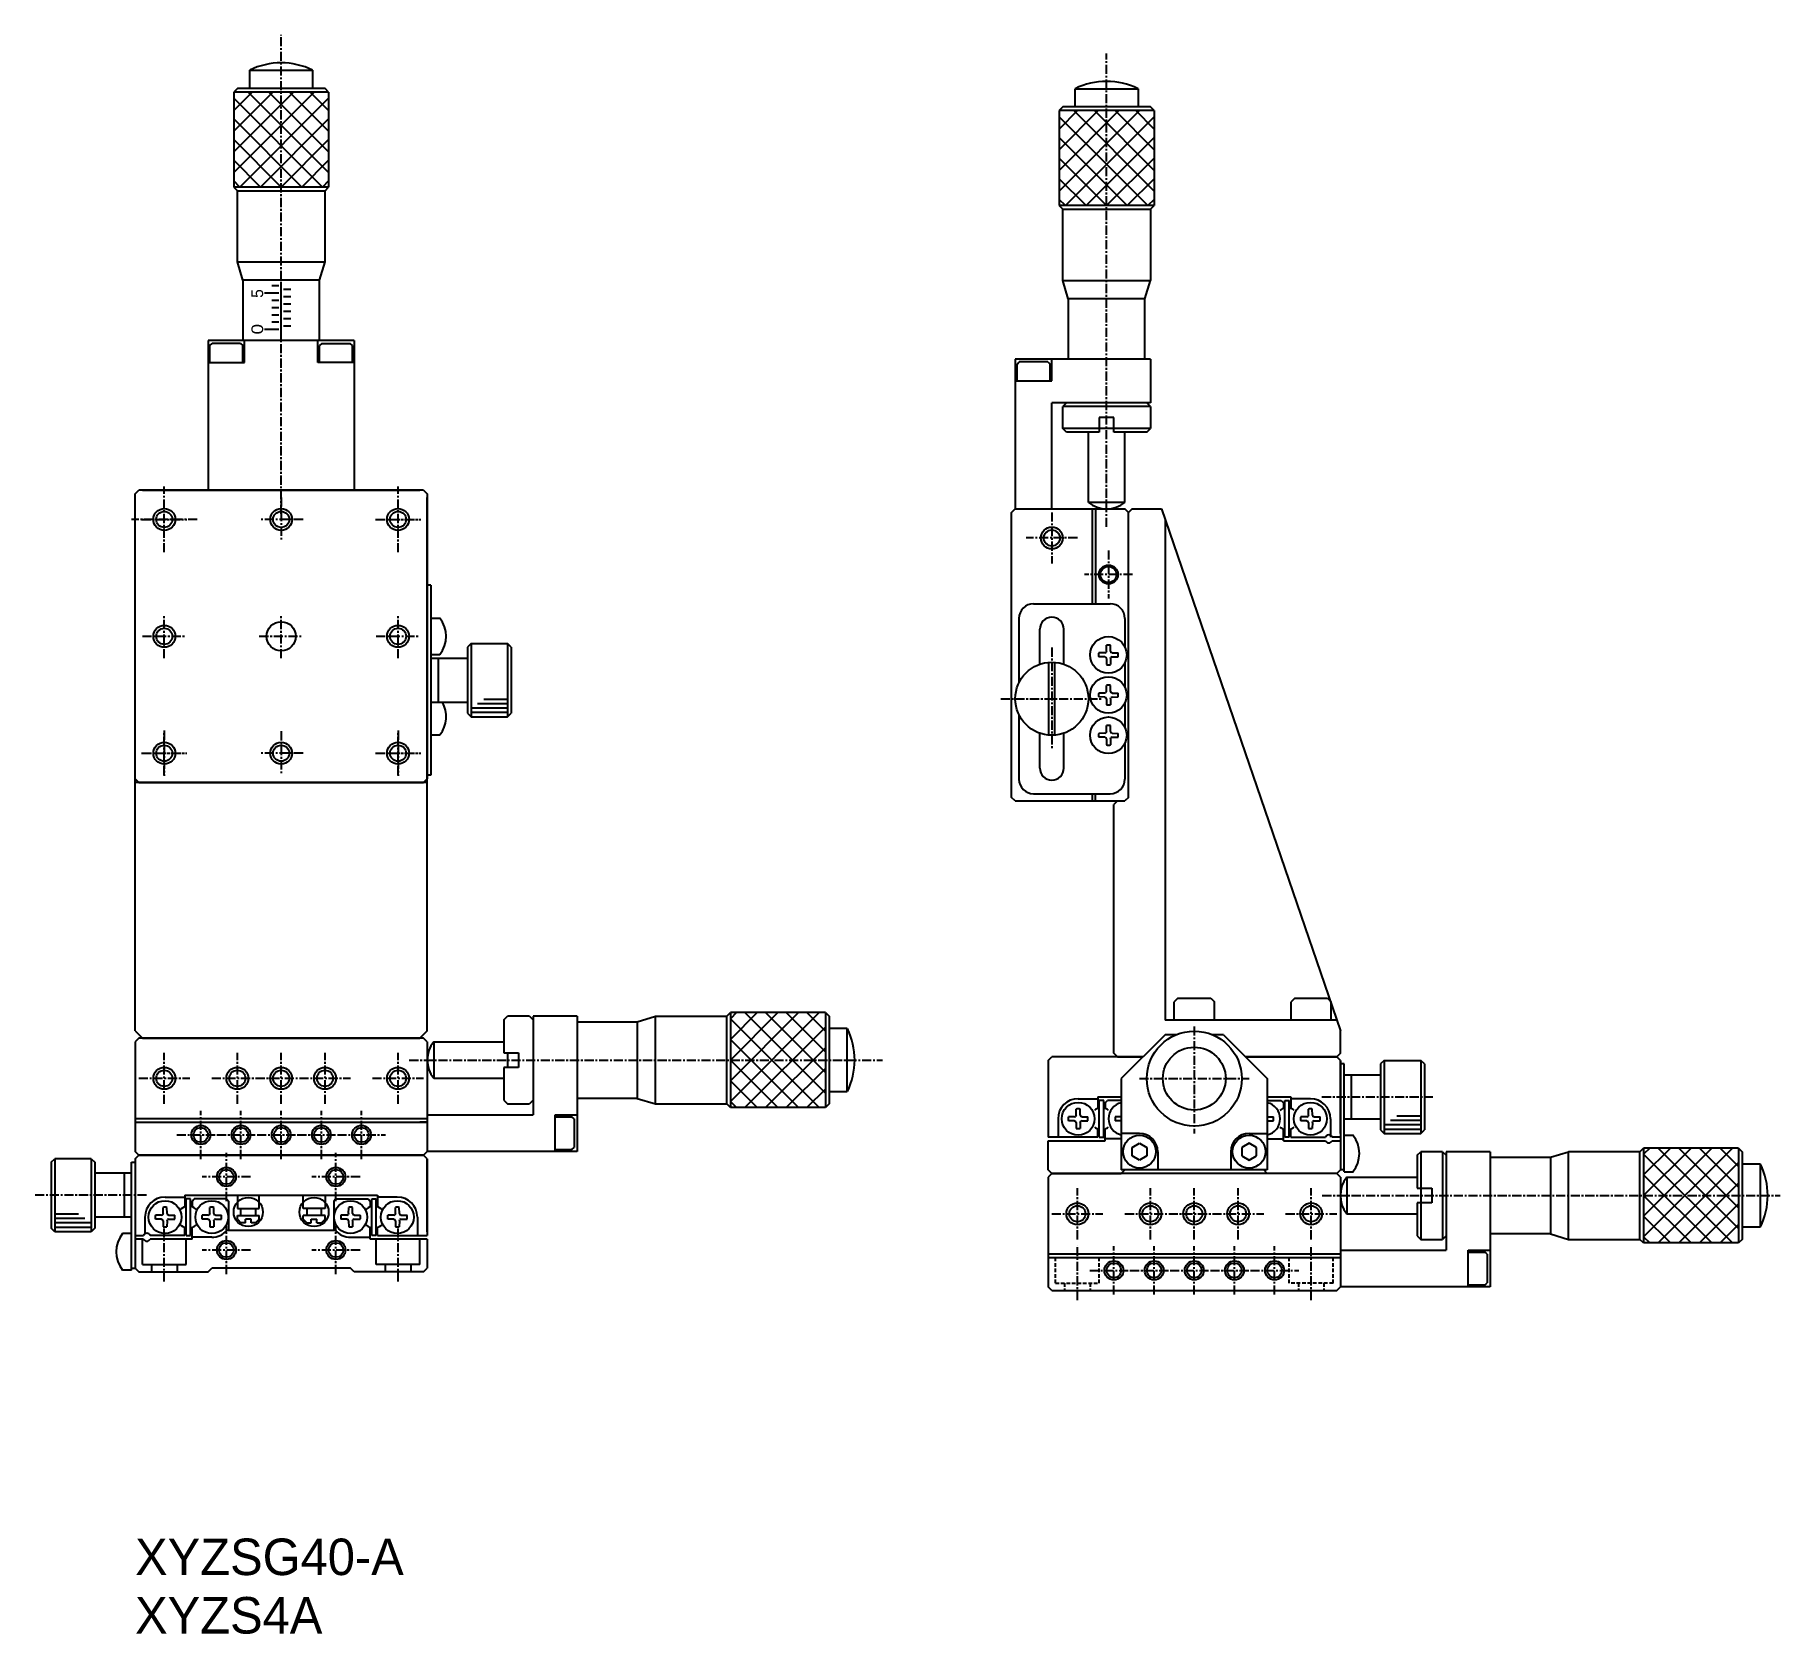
# Model space of a CAD drawing. Extents: x 184 to 423, y 300 to 518.
import ezdxf

# ---------------------------------------------------------------- set-up
doc = ezdxf.new("R2010")
doc.units = 0
doc.linetypes.add('CENTER', pattern=[2, 1.25, -0.25, 0.25, -0.25])
doc.linetypes.add('DASHED', pattern=[0.75, 0.5, -0.25])
doc.layers.get('0').update_dxf_attribs({"linetype": 'CONTINUOUS'})
doc.layers.add('CENTER', color=1, linetype='CENTER')

msp = doc.modelspace()

# ---------------------------------------------------------------- linework, layer by layer
at = {"color": 7, "linetype": 'CONTINUOUS'}
for p, q in [((213.69, 511.15), (213.69, 513.65)), ((213.69, 513.65), (222.29, 513.65)), ((222.29, 513.65), (222.29, 511.15)), ((211.99, 511.15), (211.49, 510.65)), ((211.49, 510.65), (211.49, 497.65)), ((224.49, 510.65), (211.49, 510.65)), ((223.99, 511.15), (211.99, 511.15)), ((224.49, 510.65), (223.99, 511.15)), ((224.49, 510.65), (224.49, 497.65)), ((326.69, 508.61), (326.69, 511.11)), ((326.69, 511.11), (335.29, 511.11)), ((335.29, 511.11), (335.29, 508.61)), ((324.99, 508.61), (324.49, 508.11)), ((324.49, 508.11), (324.49, 495.11)), ((337.49, 508.11), (324.49, 508.11)), ((336.99, 508.61), (324.99, 508.61)), ((337.49, 508.11), (336.99, 508.61)), ((337.49, 508.11), (337.49, 495.11)), ((211.49, 497.65), (211.99, 497.15)), ((224.49, 497.65), (211.49, 497.65)), ((211.99, 487.4), (211.99, 497.15)), ((211.99, 497.15), (223.99, 497.15)), ((223.99, 497.15), (224.49, 497.65)), ((224.03, 487.4), (224.03, 497.15)), ((324.49, 495.11), (324.99, 494.61)), ((337.49, 495.11), (324.49, 495.11)), ((324.99, 484.86), (324.99, 494.61)), ((324.99, 494.61), (336.99, 494.61)), ((336.99, 494.61), (337.49, 495.11)), ((337.03, 484.86), (337.03, 494.61)), ((211.99, 487.4), (223.99, 487.4)), ((212.74, 484.9), (211.99, 487.4)), ((223.24, 484.9), (223.99, 487.4)), ((223.24, 484.9), (212.74, 484.9)), ((212.74, 484.9), (212.74, 476.65)), ((223.24, 476.65), (223.24, 484.9)), ((324.99, 484.86), (336.99, 484.86)), ((325.74, 482.36), (324.99, 484.86)), ((336.24, 482.36), (336.99, 484.86)), ((336.24, 482.36), (325.74, 482.36)), ((325.74, 482.36), (325.74, 474.11)), ((336.24, 474.11), (336.24, 482.36)), ((227.99, 476.65), (207.99, 476.65)), ((207.99, 476.65), (207.99, 456.15)), ((208.24, 475.95), (208.54, 476.25)), ((208.24, 473.65), (208.24, 475.95)), ((212.44, 476.25), (208.54, 476.25)), ((212.44, 476.25), (212.74, 475.95)), ((212.74, 473.65), (212.74, 475.95)), ((212.99, 473.65), (212.99, 476.65)), ((222.99, 473.65), (222.99, 476.65)), ((223.54, 476.25), (223.24, 475.95)), ((223.24, 473.65), (223.24, 475.95)), ((223.54, 476.25), (227.44, 476.25)), ((227.74, 475.95), (227.44, 476.25)), ((227.74, 473.65), (227.74, 475.95)), ((227.99, 476.65), (227.99, 456.15)), ((207.99, 473.65), (212.99, 473.65)), ((227.99, 473.65), (222.99, 473.65)), ((336.99, 474.11), (318.49, 474.11)), ((318.49, 474.11), (318.49, 453.61)), ((318.74, 473.41), (319.04, 473.71)), ((318.74, 471.11), (318.74, 473.41)), ((322.94, 473.71), (319.04, 473.71)), ((322.94, 473.71), (323.24, 473.41)), ((323.24, 471.11), (323.24, 473.41)), ((323.49, 471.11), (323.49, 474.11)), ((336.99, 474.11), (336.99, 468.11)), ((318.49, 471.11), (323.49, 471.11)), ((336.99, 468.11), (323.49, 468.11)), ((323.49, 453.61), (323.49, 468.11)), ((325.49, 468.11), (324.99, 467.61)), ((324.99, 464.61), (324.99, 467.61)), ((336.99, 467.61), (324.99, 467.61)), ((331.99, 466.11), (329.99, 466.11)), ((329.99, 466.11), (329.99, 464.11)), ((331.99, 464.11), (331.99, 466.11)), ((336.99, 467.61), (336.49, 468.11)), ((336.99, 467.61), (336.99, 464.61)), ((325.49, 464.11), (324.99, 464.61)), ((329.99, 464.61), (324.99, 464.61)), ((329.99, 464.11), (325.49, 464.11)), ((328.49, 454.49), (328.49, 464.11)), ((331.99, 464.61), (329.99, 464.61)), ((336.99, 464.61), (331.99, 464.61)), ((336.49, 464.11), (331.99, 464.11)), ((333.49, 454.49), (333.49, 464.11)), ((336.49, 464.11), (336.99, 464.61)), ((197.99, 455.65), (198.49, 456.15)), ((197.99, 416.65), (197.99, 455.65)), ((197.99, 382.15), (197.99, 455.15)), ((237.49, 456.15), (198.49, 456.15)), ((198.99, 456.15), (236.99, 456.15)), ((237.49, 456.15), (237.99, 455.65)), ((237.99, 455.65), (237.99, 416.65)), ((237.99, 382.15), (237.99, 455.15)), ((333.49, 454.49), (328.49, 454.49)), ((317.99, 453.11), (318.49, 453.61)), ((317.99, 414.11), (317.99, 453.11)), ((318.49, 453.61), (333.49, 453.61)), ((328.99, 453.61), (328.99, 440.61)), ((329.49, 453.61), (329.49, 440.61)), ((333.99, 453.11), (333.49, 453.61)), ((333.99, 453.11), (333.49, 453.61)), ((334.49, 453.61), (333.99, 453.11)), ((333.99, 414.11), (333.99, 453.11)), ((334.49, 453.61), (338.49, 453.61)), ((338.49, 453.61), (362.99, 382.15)), ((338.99, 452.15), (338.99, 383.61)), ((238.49, 443.15), (237.99, 443.15)), ((238.49, 443.15), (238.49, 417.15)), ((320.99, 440.61), (331.49, 440.61)), ((238.49, 438.65), (239.72, 438.65)), ((318.99, 438.61), (318.99, 429.79)), ((333.49, 438.61), (333.49, 434.7)), ((243.99, 435.15), (243.49, 434.65)), ((243.99, 435.15), (248.99, 435.15)), ((243.99, 435.15), (243.99, 425.15)), ((249.49, 434.65), (248.99, 435.15)), ((248.99, 435.15), (248.99, 425.15)), ((321.84, 432.39), (321.84, 437.11)), ((325.14, 432.25), (325.14, 437.11)), ((330.97, 434.11), (330.98, 434.93)), ((331.52, 434.11), (331.5, 434.93)), ((238.49, 433.65), (239.72, 433.65)), ((238.49, 433.15), (243.49, 433.15)), ((239.49, 433.15), (239.49, 427.15)), ((243.49, 434.65), (243.49, 425.65)), ((249.49, 434.65), (249.49, 425.65)), ((323.09, 422.62), (323.09, 432.59)), ((323.89, 422.62), (323.89, 432.59)), ((330.76, 433.88), (329.92, 433.87)), ((330.76, 433.33), (329.92, 433.35)), ((330.76, 433.88), (330.9, 433.94)), ((330.76, 433.33), (330.9, 433.27)), ((330.97, 434.11), (330.9, 433.94)), ((330.97, 433.11), (330.9, 433.27)), ((330.97, 433.11), (330.98, 432.28)), ((331.52, 433.11), (331.5, 432.28)), ((331.52, 434.11), (331.59, 433.94)), ((331.52, 433.11), (331.59, 433.27)), ((331.73, 433.88), (331.59, 433.94)), ((331.73, 433.33), (331.59, 433.27)), ((331.73, 433.88), (332.57, 433.87)), ((331.73, 433.33), (332.57, 433.35)), ((333.49, 432.52), (333.49, 429.2)), ((330.76, 428.38), (329.92, 428.37)), ((330.76, 427.83), (329.92, 427.85)), ((330.76, 428.38), (330.9, 428.44)), ((330.76, 427.83), (330.9, 427.77)), ((330.97, 428.61), (330.9, 428.44)), ((330.97, 427.61), (330.9, 427.77)), ((330.97, 428.61), (330.98, 429.43)), ((331.52, 428.61), (331.5, 429.43)), ((331.52, 428.61), (331.59, 428.44)), ((331.52, 427.61), (331.59, 427.77)), ((331.73, 428.38), (331.59, 428.44)), ((331.73, 427.83), (331.59, 427.77)), ((331.73, 428.38), (332.57, 428.37)), ((331.73, 427.83), (332.57, 427.85)), ((238.49, 427.15), (243.49, 427.15)), ((243.49, 425.65), (243.99, 425.15)), ((248.99, 425.15), (249.49, 425.65)), ((318.99, 425.43), (318.99, 416.61)), ((330.97, 427.61), (330.98, 426.78)), ((331.52, 427.61), (331.5, 426.78)), ((333.49, 427.02), (333.49, 423.7)), ((243.99, 425.15), (248.99, 425.15)), ((325.14, 418.11), (325.14, 422.96)), ((330.76, 422.88), (329.92, 422.87)), ((330.76, 422.88), (330.9, 422.94)), ((330.97, 423.11), (330.9, 422.94)), ((330.97, 423.11), (330.98, 423.93)), ((331.52, 423.11), (331.5, 423.93)), ((331.52, 423.11), (331.59, 422.94)), ((331.73, 422.88), (331.59, 422.94)), ((331.73, 422.88), (332.57, 422.87)), ((238.49, 422.65), (239.72, 422.65)), ((321.84, 418.11), (321.84, 422.82)), ((330.76, 422.33), (329.92, 422.35)), ((330.76, 422.33), (330.9, 422.27)), ((330.97, 422.11), (330.9, 422.27)), ((330.97, 422.11), (330.98, 421.28)), ((331.52, 422.11), (331.5, 421.28)), ((331.52, 422.11), (331.59, 422.27)), ((331.73, 422.33), (331.59, 422.27)), ((331.73, 422.33), (332.57, 422.35)), ((333.49, 421.52), (333.49, 416.61)), ((198.49, 416.15), (197.99, 416.65)), ((237.99, 416.15), (197.99, 416.15)), ((198.49, 416.15), (237.49, 416.15)), ((237.99, 416.65), (237.49, 416.15)), ((238.49, 417.15), (237.99, 417.15)), ((318.49, 413.61), (317.99, 414.11)), ((318.49, 413.61), (333.49, 413.61)), ((320.99, 414.61), (331.49, 414.61)), ((328.99, 414.61), (328.99, 413.61)), ((329.49, 413.61), (329.49, 414.61)), ((332.49, 413.61), (331.99, 413.11)), ((332.49, 413.61), (333.49, 413.61)), ((333.99, 414.11), (333.49, 413.61)), ((333.99, 414.11), (333.49, 413.61)), ((331.99, 379.11), (331.99, 413.11)), ((278.99, 384.15), (279.49, 384.65)), ((292.49, 384.65), (279.49, 384.65)), ((292.49, 384.65), (292.99, 384.15)), ((340.74, 386.61), (340.24, 386.11)), ((340.24, 383.61), (340.24, 386.11)), ((340.74, 386.61), (345.24, 386.61)), ((345.24, 386.61), (345.74, 386.11)), ((345.74, 383.61), (345.74, 386.11)), ((356.74, 386.61), (356.24, 386.11)), ((356.24, 383.61), (356.24, 386.11)), ((356.74, 386.61), (361.24, 386.61)), ((361.24, 386.61), (361.74, 386.11)), ((361.74, 383.61), (361.74, 386.11)), ((248.49, 383.65), (248.99, 384.15)), ((248.49, 383.65), (248.49, 379.15)), ((251.99, 384.15), (248.99, 384.15)), ((251.99, 384.15), (252.49, 383.65)), ((258.49, 384.15), (252.49, 384.15)), ((252.49, 384.15), (252.49, 370.65)), ((258.49, 384.15), (258.49, 365.65)), ((258.49, 383.4), (266.74, 383.4)), ((266.74, 383.4), (269.24, 384.15)), ((266.74, 383.4), (266.74, 372.9)), ((269.24, 384.18), (278.99, 384.18)), ((269.24, 372.15), (269.24, 384.15)), ((278.99, 372.15), (278.99, 384.15)), ((292.99, 384.15), (292.99, 372.15)), ((295.49, 382.45), (292.99, 382.45)), ((362.49, 383.61), (338.99, 383.61)), ((197.99, 382.15), (198.99, 381.15)), ((198.49, 381.15), (197.99, 380.65)), ((197.99, 380.65), (197.99, 365.65)), ((237.49, 381.15), (198.49, 381.15)), ((198.99, 381.15), (236.99, 381.15)), ((237.99, 382.15), (236.99, 381.15)), ((237.99, 380.65), (237.49, 381.15)), ((237.99, 380.65), (237.99, 365.65)), ((238.87, 380.65), (248.49, 380.65)), ((338.99, 381.61), (332.99, 375.61)), ((340.49, 381.61), (338.99, 381.61)), ((346.99, 381.61), (345.49, 381.61)), ((346.99, 381.61), (352.99, 375.61)), ((362.99, 379.11), (362.99, 382.15)), ((248.49, 379.15), (250.49, 379.15)), ((248.99, 379.15), (248.99, 377.15)), ((250.49, 379.15), (250.49, 377.15)), ((322.99, 378.11), (323.49, 378.61)), ((322.99, 378.11), (322.99, 367.61)), ((335.99, 378.61), (323.49, 378.61)), ((332.49, 378.61), (331.99, 379.11)), ((332.49, 378.61), (335.99, 378.61)), ((351.99, 378.61), (349.99, 378.61)), ((362.49, 378.61), (349.99, 378.61)), ((349.99, 378.61), (362.49, 378.61)), ((362.99, 379.11), (362.49, 378.61)), ((362.99, 378.11), (362.49, 378.61)), ((362.99, 378.11), (362.99, 363.11)), ((362.99, 368.11), (362.99, 378.11)), ((363.49, 377.61), (362.99, 377.61)), ((363.49, 362.86), (363.49, 377.61)), ((368.99, 378.11), (368.49, 377.61)), ((368.49, 377.61), (368.49, 368.61)), ((368.99, 378.11), (373.99, 378.11)), ((368.99, 378.11), (368.99, 368.11)), ((374.49, 377.61), (373.99, 378.11)), ((373.99, 378.11), (373.99, 368.11)), ((374.49, 377.61), (374.49, 368.61)), ((238.87, 375.65), (248.49, 375.65)), ((250.49, 377.15), (248.49, 377.15)), ((248.49, 377.15), (248.49, 372.65)), ((332.99, 375.61), (332.99, 363.11)), ((352.99, 375.61), (352.99, 363.11)), ((363.49, 376.11), (368.49, 376.11)), ((364.49, 376.11), (364.49, 370.11)), ((266.74, 372.9), (258.49, 372.9)), ((266.74, 372.9), (269.24, 372.15)), ((292.99, 373.85), (295.49, 373.85)), ((327.09, 372.86), (329.79, 372.86)), ((329.79, 373.11), (329.79, 371.52)), ((329.79, 373.11), (332.99, 373.11)), ((352.99, 373.11), (356.19, 373.11)), ((356.19, 373.11), (356.19, 371.52)), ((358.89, 372.86), (356.19, 372.86)), ((237.99, 370.65), (252.49, 370.65)), ((248.49, 372.65), (248.99, 372.15)), ((248.99, 372.15), (251.99, 372.15)), ((252.49, 372.65), (251.99, 372.15)), ((255.49, 365.65), (255.49, 370.65)), ((255.49, 370.65), (258.49, 370.65)), ((255.49, 370.4), (257.79, 370.4)), ((258.09, 370.1), (257.79, 370.4)), ((269.24, 372.15), (278.99, 372.15)), ((279.49, 371.65), (278.99, 372.15)), ((292.49, 371.65), (279.49, 371.65)), ((292.99, 372.15), (292.49, 371.65)), ((326.61, 370.38), (325.77, 370.37)), ((326.61, 370.38), (326.75, 370.44)), ((326.82, 370.61), (326.75, 370.44)), ((326.82, 370.61), (326.83, 371.43)), ((327.37, 370.61), (327.35, 371.43)), ((327.37, 370.61), (327.44, 370.44)), ((327.58, 370.38), (327.44, 370.44)), ((327.58, 370.38), (328.42, 370.37)), ((330.59, 372.61), (329.99, 372.61)), ((329.99, 367.61), (329.99, 372.61)), ((330.59, 367.61), (330.59, 372.61)), ((330.79, 372.31), (331.09, 372.61)), ((330.79, 372.31), (330.79, 371.52)), ((332.99, 372.61), (331.09, 372.61)), ((333.01, 370.38), (332.17, 370.37)), ((352.98, 370.38), (353.82, 370.37)), ((352.99, 372.61), (354.89, 372.61)), ((354.89, 372.61), (355.19, 372.31)), ((355.19, 372.31), (355.19, 371.52)), ((355.39, 372.61), (355.99, 372.61)), ((355.39, 367.61), (355.39, 372.61)), ((355.99, 367.61), (355.99, 372.61)), ((358.41, 370.38), (357.57, 370.37)), ((358.41, 370.38), (358.55, 370.44)), ((358.62, 370.61), (358.55, 370.44)), ((358.62, 370.61), (358.63, 371.43)), ((359.17, 370.61), (359.15, 371.43)), ((359.17, 370.61), (359.24, 370.44)), ((359.38, 370.38), (359.24, 370.44)), ((359.38, 370.38), (360.22, 370.37)), ((197.99, 370.15), (237.99, 370.15)), ((197.99, 369.65), (237.99, 369.65)), ((236.99, 370.15), (237.99, 370.15)), ((237.99, 369.65), (236.99, 369.65)), ((258.09, 370.1), (258.09, 366.2)), ((324.34, 370.11), (324.34, 367.61)), ((326.61, 369.83), (325.77, 369.85)), ((326.61, 369.83), (326.75, 369.77)), ((326.82, 369.61), (326.75, 369.77)), ((326.82, 369.61), (326.83, 368.78)), ((327.37, 369.61), (327.35, 368.78)), ((327.37, 369.61), (327.44, 369.77)), ((327.58, 369.83), (327.44, 369.77)), ((327.58, 369.83), (328.42, 369.85)), ((329.79, 367.61), (329.79, 368.69)), ((330.79, 367.11), (330.79, 368.69)), ((333.01, 369.83), (332.17, 369.85)), ((335.49, 368.11), (332.99, 368.11)), ((350.49, 368.11), (352.99, 368.11)), ((352.98, 369.83), (353.82, 369.85)), ((355.19, 367.11), (355.19, 368.69)), ((356.19, 367.61), (356.19, 368.69)), ((358.41, 369.83), (357.57, 369.85)), ((358.41, 369.83), (358.55, 369.77)), ((358.62, 369.61), (358.55, 369.77)), ((358.62, 369.61), (358.63, 368.78)), ((359.17, 369.61), (359.15, 368.78)), ((359.17, 369.61), (359.24, 369.77)), ((359.38, 369.83), (359.24, 369.77)), ((359.38, 369.83), (360.22, 369.85)), ((361.64, 370.11), (361.64, 367.61)), ((363.49, 370.11), (368.49, 370.11)), ((368.49, 368.61), (368.99, 368.11)), ((368.99, 368.11), (373.99, 368.11)), ((373.99, 368.11), (374.49, 368.61)), ((198.49, 365.15), (197.99, 365.65)), ((198.49, 365.15), (197.99, 365.65)), ((237.49, 365.15), (237.99, 365.65)), ((237.49, 365.15), (237.99, 365.65)), ((258.49, 365.65), (237.99, 365.65)), ((255.49, 365.9), (257.79, 365.9)), ((257.79, 365.9), (258.09, 366.2)), ((329.79, 367.61), (322.99, 367.61)), ((322.99, 367.11), (330.79, 367.11)), ((322.99, 363.11), (322.99, 367.11)), ((329.99, 367.61), (330.59, 367.61)), ((332.99, 367.36), (330.79, 367.36)), ((334.49, 366.19), (335.49, 366.76)), ((334.49, 365.03), (334.49, 366.19)), ((335.49, 366.76), (336.49, 366.19)), ((336.49, 366.19), (336.49, 365.03)), ((337.99, 365.61), (337.99, 363.11)), ((347.99, 365.61), (347.99, 363.11)), ((350.49, 366.76), (349.49, 366.19)), ((349.49, 366.19), (349.49, 365.03)), ((351.49, 366.19), (350.49, 366.76)), ((351.49, 365.03), (351.49, 366.19)), ((352.99, 367.36), (355.19, 367.36)), ((355.19, 367.11), (360.94, 367.11)), ((355.99, 367.61), (355.39, 367.61)), ((356.19, 367.61), (360.94, 367.61)), ((362.99, 367.61), (361.85, 367.61)), ((361.85, 367.11), (362.99, 367.11)), ((363.49, 367.86), (364.72, 367.86)), ((373.49, 365.11), (373.99, 365.61)), ((376.99, 365.61), (373.99, 365.61)), ((373.99, 365.61), (373.99, 360.61)), ((376.99, 365.61), (377.49, 365.11)), ((376.99, 365.61), (376.99, 353.61)), ((383.49, 365.61), (377.49, 365.61)), ((377.49, 365.61), (377.49, 352.11)), ((383.49, 365.61), (383.49, 347.11)), ((391.74, 364.86), (394.24, 365.61)), ((394.24, 365.64), (403.99, 365.64)), ((394.24, 353.61), (394.24, 365.61)), ((403.99, 365.61), (404.49, 366.11)), ((403.99, 353.61), (403.99, 365.61)), ((417.49, 366.11), (404.49, 366.11)), ((404.49, 366.11), (404.49, 353.11)), ((417.49, 366.11), (417.99, 365.61)), ((417.49, 366.11), (417.49, 353.11)), ((417.99, 365.61), (417.99, 353.61)), ((186.49, 364.15), (186.99, 364.65)), ((186.49, 364.15), (186.49, 355.15)), ((191.99, 364.65), (186.99, 364.65)), ((191.99, 364.65), (192.49, 364.15)), ((192.49, 364.15), (192.49, 355.15)), ((197.49, 349.4), (197.49, 364.15)), ((197.49, 364.15), (197.99, 364.15)), ((197.99, 364.65), (198.49, 365.15)), ((197.99, 364.65), (197.99, 349.65)), ((198.49, 365.15), (237.49, 365.15)), ((237.49, 365.15), (198.49, 365.15)), ((237.99, 364.65), (237.49, 365.15)), ((237.99, 364.65), (237.99, 354.15)), ((237.99, 354.65), (237.99, 364.65)), ((335.49, 364.45), (334.49, 365.03)), ((336.49, 365.03), (335.49, 364.45)), ((349.49, 365.03), (350.49, 364.45)), ((350.49, 364.45), (351.49, 365.03)), ((373.49, 365.11), (373.49, 360.61)), ((383.49, 364.86), (391.74, 364.86)), ((391.74, 364.86), (391.74, 354.36)), ((420.49, 363.91), (417.99, 363.91)), ((420.49, 355.31), (420.49, 363.91)), ((197.49, 362.65), (192.49, 362.65)), ((196.49, 362.65), (196.49, 356.65)), ((323.49, 362.61), (322.99, 363.11)), ((323.49, 362.61), (322.99, 362.11)), ((322.99, 362.11), (322.99, 347.11)), ((362.49, 362.61), (323.49, 362.61)), ((323.49, 362.61), (332.99, 362.61)), ((332.99, 362.61), (333.49, 363.11)), ((352.99, 363.11), (332.99, 363.11)), ((352.99, 362.61), (352.49, 363.11)), ((362.49, 362.61), (352.99, 362.61)), ((362.49, 362.61), (362.99, 363.11)), ((362.99, 362.11), (362.49, 362.61)), ((363.49, 363.11), (362.99, 363.11)), ((362.99, 362.11), (362.99, 347.11)), ((363.49, 362.86), (364.72, 362.86)), ((363.87, 362.11), (373.49, 362.11)), ((363.87, 362.11), (363.87, 357.11)), ((202.09, 359.4), (204.79, 359.4)), ((204.79, 359.65), (231.19, 359.65)), ((204.79, 359.65), (204.79, 358.06)), ((205.59, 359.15), (204.99, 359.15)), ((204.99, 354.15), (204.99, 359.15)), ((205.59, 354.15), (205.59, 359.15)), ((205.79, 358.85), (206.09, 359.15)), ((205.79, 358.85), (205.79, 358.06)), ((210.49, 359.15), (206.09, 359.15)), ((210.49, 359.15), (210.79, 358.85)), ((210.79, 358.85), (210.79, 354.85)), ((211.99, 359.65), (211.99, 357.85)), ((214.99, 357.85), (214.99, 359.65)), ((220.99, 357.85), (220.99, 359.65)), ((223.99, 359.65), (223.99, 357.85)), ((225.49, 359.15), (225.19, 358.85)), ((225.19, 358.85), (225.19, 354.85)), ((225.49, 359.15), (229.89, 359.15)), ((229.89, 359.15), (230.19, 358.85)), ((230.19, 358.85), (230.19, 358.06)), ((230.39, 359.15), (230.99, 359.15)), ((230.39, 354.15), (230.39, 359.15)), ((230.99, 354.15), (230.99, 359.15)), ((231.19, 359.65), (231.19, 358.06)), ((233.89, 359.4), (231.19, 359.4)), ((373.49, 360.61), (375.49, 360.61)), ((375.49, 358.61), (373.49, 358.61)), ((373.49, 358.61), (373.49, 354.11)), ((373.99, 360.61), (373.99, 358.61)), ((373.99, 358.61), (373.99, 353.61)), ((375.49, 360.61), (375.49, 358.61)), ((197.49, 356.65), (192.49, 356.65)), ((199.34, 356.65), (199.34, 354.38)), ((201.61, 356.92), (200.77, 356.91)), ((201.61, 356.37), (200.77, 356.39)), ((201.61, 356.92), (201.75, 356.98)), ((201.61, 356.37), (201.75, 356.31)), ((201.82, 357.15), (201.75, 356.98)), ((201.82, 356.15), (201.75, 356.31)), ((201.82, 357.15), (201.83, 357.97)), ((201.82, 356.15), (201.83, 355.32)), ((202.37, 357.15), (202.35, 357.97)), ((202.37, 356.15), (202.35, 355.32)), ((202.37, 357.15), (202.44, 356.98)), ((202.37, 356.15), (202.44, 356.31)), ((202.58, 356.92), (202.44, 356.98)), ((202.58, 356.37), (202.44, 356.31)), ((202.58, 356.92), (203.42, 356.91)), ((202.58, 356.37), (203.42, 356.39)), ((208.01, 356.92), (207.17, 356.91)), ((208.01, 356.37), (207.17, 356.39)), ((208.01, 356.92), (208.15, 356.98)), ((208.01, 356.37), (208.15, 356.31)), ((208.22, 357.15), (208.15, 356.98)), ((208.22, 356.15), (208.15, 356.31)), ((208.22, 357.15), (208.23, 357.97)), ((208.22, 356.15), (208.23, 355.32)), ((208.77, 357.15), (208.75, 357.97)), ((208.77, 356.15), (208.75, 355.32)), ((208.77, 357.15), (208.84, 356.98)), ((208.77, 356.15), (208.84, 356.31)), ((208.98, 356.92), (208.84, 356.98)), ((208.98, 356.37), (208.84, 356.31)), ((208.98, 356.92), (209.82, 356.91)), ((208.98, 356.37), (209.82, 356.39)), ((211.99, 357.85), (214.99, 357.85)), ((211.99, 356.85), (214.99, 356.85)), ((211.99, 356.35), (211.99, 356.85)), ((211.99, 356.35), (212.49, 355.85)), ((212.49, 356.85), (212.49, 357.85)), ((213.09, 355.85), (213.09, 356.35)), ((213.89, 356.35), (213.09, 356.35)), ((213.89, 355.85), (213.89, 356.35)), ((214.49, 357.85), (214.49, 356.85)), ((214.99, 356.35), (214.49, 355.85)), ((214.99, 356.35), (214.99, 356.85)), ((223.99, 357.85), (220.99, 357.85)), ((223.99, 356.85), (220.99, 356.85)), ((220.99, 356.35), (220.99, 356.85)), ((220.99, 356.35), (221.49, 355.85)), ((221.49, 357.85), (221.49, 356.85)), ((222.09, 356.35), (222.89, 356.35)), ((222.09, 355.85), (222.09, 356.35)), ((222.89, 355.85), (222.89, 356.35)), ((223.49, 356.85), (223.49, 357.85)), ((223.99, 356.35), (223.49, 355.85)), ((223.99, 356.35), (223.99, 356.85)), ((227.01, 356.92), (226.17, 356.91)), ((227.01, 356.37), (226.17, 356.39)), ((227.01, 356.92), (227.15, 356.98)), ((227.01, 356.37), (227.15, 356.31)), ((227.22, 357.15), (227.15, 356.98)), ((227.22, 356.15), (227.15, 356.31)), ((227.22, 357.15), (227.23, 357.97)), ((227.22, 356.15), (227.23, 355.32)), ((227.77, 357.15), (227.75, 357.97)), ((227.77, 356.15), (227.75, 355.32)), ((227.77, 357.15), (227.84, 356.98)), ((227.77, 356.15), (227.84, 356.31)), ((227.98, 356.92), (227.84, 356.98)), ((227.98, 356.37), (227.84, 356.31)), ((227.98, 356.92), (228.82, 356.91)), ((227.98, 356.37), (228.82, 356.39)), ((233.41, 356.92), (232.57, 356.91)), ((233.41, 356.37), (232.57, 356.39)), ((233.41, 356.92), (233.55, 356.98)), ((233.41, 356.37), (233.55, 356.31)), ((233.62, 357.15), (233.55, 356.98)), ((233.62, 356.15), (233.55, 356.31)), ((233.62, 357.15), (233.63, 357.97)), ((233.62, 356.15), (233.63, 355.32)), ((234.17, 357.15), (234.15, 357.97)), ((234.17, 356.15), (234.15, 355.32)), ((234.17, 357.15), (234.24, 356.98)), ((234.17, 356.15), (234.24, 356.31)), ((234.38, 356.92), (234.24, 356.98)), ((234.38, 356.37), (234.24, 356.31)), ((234.38, 356.92), (235.22, 356.91)), ((234.38, 356.37), (235.22, 356.39)), ((236.64, 356.65), (236.64, 354.15)), ((363.87, 357.11), (373.49, 357.11)), ((186.99, 354.65), (186.49, 355.15)), ((191.99, 354.65), (186.99, 354.65)), ((192.49, 355.15), (191.99, 354.65)), ((197.49, 354.4), (196.27, 354.4)), ((197.99, 354.15), (199.14, 354.15)), ((199.14, 353.65), (197.99, 353.65)), ((204.79, 354.15), (200.05, 354.15)), ((205.79, 353.65), (200.05, 353.65)), ((204.79, 354.15), (204.79, 355.23)), ((204.99, 354.15), (205.59, 354.15)), ((205.79, 353.65), (205.79, 355.23)), ((208.49, 353.9), (205.79, 353.9)), ((210.57, 354.85), (225.42, 354.85)), ((213.09, 355.85), (212.49, 355.85)), ((214.49, 355.85), (213.89, 355.85)), ((221.49, 355.85), (222.09, 355.85)), ((222.89, 355.85), (223.49, 355.85)), ((227.49, 353.9), (230.19, 353.9)), ((230.19, 353.65), (230.19, 355.23)), ((237.99, 353.65), (230.19, 353.65)), ((230.99, 354.15), (230.39, 354.15)), ((231.19, 354.15), (231.19, 355.23)), ((231.19, 354.15), (237.99, 354.15)), ((237.99, 353.65), (237.99, 349.65)), ((373.49, 354.11), (373.99, 353.61)), ((373.99, 353.61), (376.99, 353.61)), ((377.49, 354.11), (376.99, 353.61)), ((391.74, 354.36), (383.49, 354.36)), ((391.74, 354.36), (394.24, 353.61)), ((394.24, 353.61), (403.99, 353.61)), ((404.49, 353.11), (403.99, 353.61)), ((417.99, 353.61), (417.49, 353.11)), ((417.99, 355.31), (420.49, 355.31)), ((322.99, 351.61), (362.99, 351.61)), ((362.99, 352.11), (377.49, 352.11)), ((380.49, 347.11), (380.49, 352.11)), ((380.49, 352.11), (383.49, 352.11)), ((380.49, 351.86), (382.79, 351.86)), ((383.09, 351.56), (382.79, 351.86)), ((383.09, 351.56), (383.09, 347.66)), ((417.49, 353.11), (404.49, 353.11)), ((197.49, 349.4), (196.27, 349.4)), ((197.49, 349.65), (197.99, 349.65)), ((197.99, 349.65), (198.49, 349.15)), ((198.49, 349.15), (207.99, 349.15)), ((207.99, 349.15), (208.49, 349.65)), ((227.49, 349.65), (208.49, 349.65)), ((227.99, 349.15), (227.49, 349.65)), ((237.49, 349.15), (227.99, 349.15)), ((237.49, 349.15), (237.99, 349.65)), ((322.99, 351.11), (362.99, 351.11)), ((323.49, 346.61), (322.99, 347.11)), ((323.49, 346.61), (322.99, 347.11)), ((323.49, 346.61), (362.49, 346.61)), ((362.49, 346.61), (362.99, 347.11)), ((362.49, 346.61), (362.99, 347.11)), ((383.49, 347.11), (362.99, 347.11)), ((380.49, 347.36), (382.79, 347.36)), ((382.79, 347.36), (383.09, 347.66))]:
    msp.add_line(p, q, dxfattribs=at)
at = {"color": 3, "linetype": 'CONTINUOUS'}
for p, q in [((214.02, 510.65), (211.49, 508.12)), ((216.85, 510.65), (211.49, 505.29)), ((219.68, 510.65), (211.49, 502.46)), ((222.51, 510.65), (211.49, 499.63)), ((223.65, 497.65), (211.49, 509.8)), ((224.49, 509.8), (212.34, 497.65)), ((224.49, 499.63), (213.48, 510.65)), ((224.49, 502.46), (216.31, 510.65)), ((224.49, 505.29), (219.14, 510.65)), ((224.49, 508.12), (221.97, 510.65)), ((220.82, 497.65), (211.49, 506.97)), ((224.49, 506.97), (215.17, 497.65)), ((327.02, 508.11), (324.49, 505.58)), ((329.85, 508.11), (324.49, 502.75)), ((332.68, 508.11), (324.49, 499.92)), ((335.51, 508.11), (324.49, 497.09)), ((336.65, 495.11), (324.49, 507.26)), ((337.49, 507.26), (325.34, 495.11)), ((337.49, 497.09), (326.48, 508.11)), ((337.49, 499.92), (329.31, 508.11)), ((337.49, 502.75), (332.14, 508.11)), ((337.49, 505.58), (334.97, 508.11)), ((217.99, 497.65), (211.49, 504.15)), ((224.49, 504.15), (217.99, 497.65)), ((333.82, 495.11), (324.49, 504.44)), ((337.49, 504.44), (328.17, 495.11)), ((215.17, 497.65), (211.49, 501.32)), ((224.49, 501.32), (220.82, 497.65)), ((330.99, 495.11), (324.49, 501.61)), ((337.49, 501.61), (330.99, 495.11)), ((212.34, 497.65), (211.49, 498.49)), ((224.49, 498.49), (223.65, 497.65)), ((328.17, 495.11), (324.49, 498.78)), ((337.49, 498.78), (333.82, 495.11)), ((325.34, 495.11), (324.49, 495.95)), ((337.49, 495.95), (336.65, 495.11)), ((215.69, 483.15), (217.69, 483.15)), ((216.69, 484.15), (217.69, 484.15)), ((217.99, 476.65), (217.99, 484.65)), ((218.29, 483.65), (219.29, 483.65)), ((218.29, 482.65), (219.29, 482.65)), ((216.69, 482.15), (217.69, 482.15)), ((216.69, 481.15), (217.69, 481.15)), ((218.29, 481.65), (219.29, 481.65)), ((218.29, 480.65), (219.29, 480.65)), ((217.69, 478.15), (215.69, 478.15)), ((216.69, 480.15), (217.69, 480.15)), ((217.69, 479.15), (216.69, 479.15)), ((218.29, 479.65), (219.29, 479.65)), ((218.29, 478.65), (219.29, 478.65)), ((243.99, 426.35), (248.99, 426.35)), ((243.99, 425.75), (248.99, 425.75)), ((244.86, 426.95), (248.99, 426.95)), ((245.73, 427.55), (248.99, 427.55)), ((291.65, 384.65), (279.49, 372.49)), ((288.82, 384.65), (279.49, 375.32)), ((285.99, 384.65), (279.49, 378.15)), ((283.17, 384.65), (279.49, 380.97)), ((280.34, 384.65), (279.49, 383.8)), ((279.49, 384.65), (279.49, 371.65)), ((281.48, 384.65), (292.49, 373.63)), ((284.31, 384.65), (292.49, 376.46)), ((287.14, 384.65), (292.49, 379.29)), ((289.97, 384.65), (292.49, 382.12)), ((292.49, 384.65), (292.49, 371.65)), ((279.49, 383.8), (291.65, 371.65)), ((292.49, 382.66), (281.48, 371.65)), ((295.49, 373.85), (295.49, 382.45)), ((238.87, 380.65), (238.87, 375.65)), ((279.49, 380.97), (288.82, 371.65)), ((279.49, 378.15), (285.99, 371.65)), ((292.49, 379.83), (284.31, 371.65)), ((279.49, 375.32), (283.17, 371.65)), ((292.49, 377), (287.14, 371.65)), ((292.49, 374.18), (289.97, 371.65)), ((279.49, 372.49), (280.34, 371.65)), ((370.73, 370.51), (373.99, 370.51)), ((368.99, 369.31), (373.99, 369.31)), ((368.99, 368.71), (373.99, 368.71)), ((369.86, 369.91), (373.99, 369.91)), ((416.65, 366.11), (404.49, 353.95)), ((413.82, 366.11), (404.49, 356.78)), ((410.99, 366.11), (404.49, 359.61)), ((408.17, 366.11), (404.49, 362.44)), ((405.34, 366.11), (404.49, 365.26)), ((406.48, 366.11), (417.49, 355.09)), ((409.31, 366.11), (417.49, 357.92)), ((412.14, 366.11), (417.49, 360.75)), ((414.97, 366.11), (417.49, 363.58)), ((186.99, 364.65), (186.99, 354.65)), ((191.99, 364.65), (191.99, 354.65)), ((404.49, 365.26), (416.65, 353.11)), ((417.49, 364.12), (406.48, 353.11)), ((404.49, 362.44), (413.82, 353.11)), ((417.49, 361.29), (409.31, 353.11)), ((404.49, 359.61), (410.99, 353.11)), ((417.49, 358.47), (412.14, 353.11)), ((190.26, 357.05), (186.99, 357.05)), ((191.13, 356.45), (186.99, 356.45)), ((404.49, 356.78), (408.17, 353.11)), ((191.99, 355.85), (186.99, 355.85)), ((191.99, 355.25), (186.99, 355.25)), ((198.99, 350.15), (198.99, 353.65)), ((204.99, 350.15), (204.99, 353.65)), ((230.99, 350.15), (230.99, 353.65)), ((236.99, 350.15), (236.99, 353.65)), ((404.49, 353.95), (405.34, 353.11)), ((417.49, 355.64), (414.97, 353.11)), ((198.99, 350.15), (204.99, 350.15)), ((200.24, 350.15), (200.24, 349.15)), ((203.74, 350.15), (203.74, 349.15)), ((236.99, 350.15), (230.99, 350.15)), ((232.24, 350.15), (232.24, 349.15)), ((235.74, 350.15), (235.74, 349.15))]:
    msp.add_line(p, q, dxfattribs=at)
at = {"color": 3, "linetype": 'DASHED'}
for p, q in [((323.99, 347.61), (323.99, 351.11)), ((329.99, 347.61), (329.99, 351.11)), ((355.99, 347.61), (355.99, 351.11)), ((361.99, 347.61), (361.99, 351.11)), ((323.99, 347.61), (329.99, 347.61)), ((325.24, 347.61), (325.24, 346.61)), ((328.74, 347.61), (328.74, 346.61)), ((361.99, 347.61), (355.99, 347.61)), ((357.24, 347.61), (357.24, 346.61)), ((360.74, 347.61), (360.74, 346.61))]:
    msp.add_line(p, q, dxfattribs=at)
at = {"color": 3, "linetype": 'CONTINUOUS'}
for centre, radius in [((201.99, 452.15), 1.5), ((217.99, 452.15), 1.5), ((233.99, 452.15), 1.5), ((323.49, 449.61), 1.5), ((331.24, 444.61), 1.3), ((201.99, 436.15), 1.5), ((233.99, 436.15), 1.5), ((201.99, 420.15), 1.5), ((217.99, 420.15), 1.5), ((233.99, 420.15), 1.5), ((201.99, 375.65), 1.5), ((211.99, 375.65), 1.5), ((217.99, 375.65), 1.5), ((223.99, 375.65), 1.5), ((233.99, 375.65), 1.5), ((206.99, 367.9), 1.3), ((212.49, 367.9), 1.3), ((217.99, 367.9), 1.3), ((223.49, 367.9), 1.3), ((228.99, 367.9), 1.3), ((210.49, 362.15), 1.3), ((225.49, 362.15), 1.3), ((213.49, 357.35), 2), ((222.49, 357.35), 2), ((326.99, 357.11), 1.5), ((336.99, 357.11), 1.5), ((342.99, 357.11), 1.5), ((348.99, 357.11), 1.5), ((358.99, 357.11), 1.5), ((210.49, 352.15), 1.3), ((225.49, 352.15), 1.3), ((331.99, 349.36), 1.3), ((337.49, 349.36), 1.3), ((342.99, 349.36), 1.3), ((348.49, 349.36), 1.3), ((353.99, 349.36), 1.3)]:
    msp.add_circle(centre, radius, dxfattribs=at)
at = {"color": 7, "linetype": 'CONTINUOUS'}
for centre, radius in [((201.99, 452.15), 1.1), ((217.99, 452.15), 1.1), ((233.99, 452.15), 1.1), ((323.49, 449.61), 1.1), ((331.24, 444.61), 1.1), ((201.99, 436.15), 1.1), ((217.99, 436.15), 2), ((233.99, 436.15), 1.1), ((331.24, 433.61), 2.5), ((323.49, 427.61), 5), ((331.24, 428.11), 2.5), ((331.24, 422.61), 2.5), ((201.99, 420.15), 1.1), ((217.99, 420.15), 1.1), ((233.99, 420.15), 1.1), ((342.99, 375.61), 6.5), ((342.99, 375.61), 4.3), ((201.99, 375.65), 1.1), ((211.99, 375.65), 1.1), ((217.99, 375.65), 1.1), ((223.99, 375.65), 1.1), ((233.99, 375.65), 1.1), ((327.09, 370.11), 2.25), ((358.89, 370.11), 2.25), ((206.99, 367.9), 1), ((212.49, 367.9), 1), ((217.99, 367.9), 1), ((223.49, 367.9), 1), ((228.99, 367.9), 1), ((335.49, 365.61), 2.25), ((350.49, 365.61), 2.25), ((210.49, 362.15), 1), ((225.49, 362.15), 1), ((202.09, 356.65), 2.25), ((208.49, 356.65), 2.25), ((227.49, 356.65), 2.25), ((233.89, 356.65), 2.25), ((326.99, 357.11), 1.1), ((336.99, 357.11), 1.1), ((342.99, 357.11), 1.1), ((348.99, 357.11), 1.1), ((358.99, 357.11), 1.1), ((210.49, 352.15), 1), ((225.49, 352.15), 1), ((331.99, 349.36), 1), ((337.49, 349.36), 1), ((342.99, 349.36), 1), ((348.49, 349.36), 1), ((353.99, 349.36), 1)]:
    msp.add_circle(centre, radius, dxfattribs=at)
for centre, radius, start, end in [((217.99, 504.9), 9.75, 63.8162, 116.1838), ((330.99, 502.36), 9.75, 63.8162, 116.1838), ((330.99, 457.61), 4, 231.3178, 308.6822), ((320.99, 438.61), 2, 90, 180), ((331.49, 438.61), 2, 0, 90), ((236.59, 436.15), 4, 321.3178, 38.6822), ((323.49, 437.11), 1.65, 0, 180), ((331.24, 433.61), 1.35, 78.8959, 101.1041), ((331.24, 433.61), 1.35, 168.8959, 191.1041), ((331.24, 433.61), 1.35, 348.8959, 11.1041), ((331.24, 433.61), 1.35, 258.8959, 281.1041), ((331.24, 428.11), 1.35, 168.8959, 191.1041), ((331.24, 428.11), 1.35, 78.8959, 101.1041), ((331.24, 428.11), 1.35, 348.8959, 11.1041), ((236.59, 425.15), 4, 321.3178, 30), ((331.24, 428.11), 1.35, 258.8959, 281.1041), ((331.24, 422.61), 1.35, 78.8959, 101.1041), ((331.24, 422.61), 1.35, 168.8959, 191.1041), ((331.24, 422.61), 1.35, 258.8959, 281.1041), ((331.24, 422.61), 1.35, 348.8959, 11.1041), ((323.49, 418.11), 1.65, 180, 0), ((320.99, 416.61), 2, 180, 270), ((331.49, 416.61), 2, 270, 0), ((286.75, 378.15), 9.75, 333.8162, 26.1838), ((241.99, 378.15), 4, 141.3178, 218.6822), ((327.09, 370.11), 2.75, 90, 180), ((358.89, 370.11), 2.75, 0, 90), ((327.09, 370.11), 1.35, 168.8959, 191.1041), ((327.09, 370.11), 1.35, 78.8959, 101.1041), ((327.09, 370.11), 1.35, 348.8959, 11.1041), ((330.29, 370.11), 1.5, 101.537, 130.5416), ((330.29, 370.11), 1.5, 49.4584, 78.463), ((333.49, 370.11), 2.25, 102.8396, 257.1604), ((333.49, 370.11), 1.35, 168.8959, 191.1041), ((352.49, 370.11), 2.25, 282.8396, 77.1604), ((352.49, 370.11), 1.35, 348.8959, 11.1041), ((355.69, 370.11), 1.5, 101.537, 130.5416), ((355.69, 370.11), 1.5, 49.4584, 78.463), ((358.89, 370.11), 1.35, 168.8959, 191.1041), ((358.89, 370.11), 1.35, 78.8959, 101.1041), ((358.89, 370.11), 1.35, 348.8959, 11.1041), ((327.09, 370.11), 1.35, 258.8959, 281.1041), ((330.29, 370.11), 1.5, 229.4584, 258.463), ((330.29, 370.11), 1.5, 281.537, 310.5416), ((335.49, 365.61), 2.5, 0, 90), ((350.49, 365.61), 2.5, 90, 180), ((355.69, 370.11), 1.5, 229.4584, 258.463), ((355.69, 370.11), 1.5, 281.537, 310.5416), ((358.89, 370.11), 1.35, 258.8959, 281.1041), ((361.39, 367.41), 0.5, 23.5782, 156.4218), ((361.39, 367.31), 0.5, 203.5782, 336.4218), ((361.59, 365.36), 4, 321.3178, 38.6822), ((411.75, 359.61), 9.75, 333.8162, 26.1838), ((366.99, 359.61), 4, 141.3178, 218.6822), ((202.09, 356.65), 2.75, 90, 180), ((233.89, 356.65), 2.75, 0, 90), ((202.09, 356.65), 1.35, 168.8959, 191.1041), ((202.09, 356.65), 1.35, 78.8959, 101.1041), ((202.09, 356.65), 1.35, 348.8959, 11.1041), ((205.29, 356.65), 1.5, 101.537, 140.6871), ((205.29, 356.65), 1.5, 39.3129, 78.463), ((208.49, 356.65), 1.35, 168.8959, 191.1041), ((208.49, 356.65), 1.35, 78.8959, 101.1041), ((208.49, 356.65), 1.35, 348.8959, 11.1041), ((227.49, 356.65), 1.35, 168.8959, 191.1041), ((227.49, 356.65), 1.35, 78.8959, 101.1041), ((227.49, 356.65), 1.35, 348.8959, 11.1041), ((230.69, 356.65), 1.5, 101.537, 140.6871), ((230.69, 356.65), 1.5, 39.3129, 78.463), ((233.89, 356.65), 1.35, 168.8959, 191.1041), ((233.89, 356.65), 1.35, 78.8959, 101.1041), ((233.89, 356.65), 1.35, 348.8959, 11.1041), ((199.39, 351.9), 4, 141.3178, 218.6822), ((199.59, 353.95), 0.5, 23.5782, 156.4218), ((199.59, 353.85), 0.5, 203.5782, 336.4218), ((202.09, 356.65), 1.35, 258.8959, 281.1041), ((205.29, 356.65), 1.5, 219.3128, 258.463), ((205.29, 356.65), 1.5, 281.537, 320.6871), ((208.49, 356.65), 1.35, 258.8959, 281.1041), ((208.49, 356.65), 2.75, 270, 319.1149), ((227.49, 356.65), 2.75, 220.8851, 270), ((227.49, 356.65), 1.35, 258.8959, 281.1041), ((230.69, 356.65), 1.5, 219.3129, 258.463), ((230.69, 356.65), 1.5, 281.537, 320.6872), ((233.89, 356.65), 1.35, 258.8959, 281.1041)]:
    msp.add_arc(centre, radius, start, end, dxfattribs=at)
at = {"layer": 'CENTER', "color": 1, "linetype": 'CENTER'}
for p, q in [((217.99, 452.91), (217.99, 518.47)), ((330.99, 451.13), (330.99, 515.94)), ((201.99, 447.65), (201.99, 456.65)), ((233.99, 447.65), (233.99, 456.65)), ((217.99, 455.15), (217.99, 449.15)), ((206.49, 452.15), (197.49, 452.15)), ((198.89, 452.15), (205.09, 452.15)), ((220.99, 452.15), (214.99, 452.15)), ((230.89, 452.15), (237.09, 452.15)), ((230.99, 452.15), (236.99, 452.15)), ((323.49, 453.11), (323.49, 446.11)), ((326.99, 449.61), (319.99, 449.61)), ((331.24, 447.91), (331.24, 441.31)), ((334.54, 444.61), (327.94, 444.61)), ((201.99, 433.15), (201.99, 439.15)), ((217.99, 433.15), (217.99, 439.15)), ((233.99, 433.15), (233.99, 439.15)), ((198.99, 436.15), (204.99, 436.15)), ((214.99, 436.15), (220.99, 436.15)), ((230.99, 436.15), (236.99, 436.15)), ((323.49, 434.61), (323.49, 420.61)), ((316.49, 427.61), (330.49, 427.61)), ((201.99, 423.25), (201.99, 417.05)), ((201.99, 417.15), (201.99, 423.15)), ((217.99, 423.15), (217.99, 417.15)), ((233.99, 423.25), (233.99, 417.05)), ((233.99, 417.15), (233.99, 423.15)), ((198.89, 420.15), (205.09, 420.15)), ((198.99, 420.15), (204.99, 420.15)), ((220.99, 420.15), (214.99, 420.15)), ((230.89, 420.15), (237.09, 420.15)), ((230.99, 420.15), (236.99, 420.15)), ((342.99, 382.75), (342.99, 368.1)), ((201.99, 372.15), (201.99, 379.15)), ((211.99, 372.15), (211.99, 379.15)), ((217.99, 372.15), (217.99, 379.15)), ((223.99, 372.15), (223.99, 379.15)), ((233.99, 372.15), (233.99, 379.15)), ((235.52, 378.15), (300.32, 378.15)), ((198.49, 375.65), (205.49, 375.65)), ((208.49, 375.65), (215.49, 375.65)), ((214.49, 375.65), (221.49, 375.65)), ((220.49, 375.65), (227.49, 375.65)), ((230.49, 375.65), (237.49, 375.65)), ((335.47, 375.61), (350.52, 375.61)), ((360.47, 373.11), (375.66, 373.11)), ((206.99, 364.6), (206.99, 371.2)), ((212.49, 364.6), (212.49, 371.2)), ((217.99, 364.6), (217.99, 371.2)), ((223.49, 364.6), (223.49, 371.2)), ((228.99, 364.6), (228.99, 371.2)), ((203.69, 367.9), (210.29, 367.9)), ((209.19, 367.9), (215.79, 367.9)), ((214.69, 367.9), (221.29, 367.9)), ((220.19, 367.9), (226.79, 367.9)), ((225.69, 367.9), (232.29, 367.9)), ((210.49, 358.85), (210.49, 365.45)), ((225.49, 358.85), (225.49, 365.45)), ((213.79, 362.15), (207.19, 362.15)), ((228.79, 362.15), (222.19, 362.15)), ((199.56, 359.65), (184.28, 359.65)), ((326.99, 353.61), (326.99, 360.61)), ((336.99, 353.61), (336.99, 360.61)), ((342.99, 353.61), (342.99, 360.61)), ((348.99, 353.61), (348.99, 360.61)), ((358.99, 353.61), (358.99, 360.61)), ((360.52, 359.61), (423.19, 359.61)), ((323.49, 357.11), (330.49, 357.11)), ((333.49, 357.11), (340.49, 357.11)), ((339.49, 357.11), (346.49, 357.11)), ((345.49, 357.11), (352.49, 357.11)), ((355.49, 357.11), (362.49, 357.11)), ((201.99, 347.84), (201.99, 355.34)), ((210.49, 348.85), (210.49, 355.45)), ((225.49, 348.85), (225.49, 355.45)), ((233.99, 347.84), (233.99, 355.34)), ((213.79, 352.15), (207.19, 352.15)), ((228.79, 352.15), (222.19, 352.15)), ((326.99, 345.3), (326.99, 352.81)), ((331.99, 346.06), (331.99, 352.66)), ((337.49, 346.06), (337.49, 352.66)), ((342.99, 346.06), (342.99, 352.66)), ((348.49, 346.06), (348.49, 352.66)), ((353.99, 346.06), (353.99, 352.66)), ((358.99, 345.3), (358.99, 352.81)), ((328.69, 349.36), (335.29, 349.36)), ((334.19, 349.36), (340.79, 349.36)), ((339.69, 349.36), (346.29, 349.36)), ((345.19, 349.36), (351.79, 349.36)), ((350.69, 349.36), (357.29, 349.36))]:
    msp.add_line(p, q, dxfattribs=at)

# ---------------------------------------------------------------- texts
at = {"color": 3, "linetype": 'CONTINUOUS'}
msp.add_text('5', height=1.6, rotation=90, dxfattribs=at).set_placement((215.52, 482.48))
at = {"color": 3, "linetype": 'CONTINUOUS', "width": 1.2}
msp.add_text('0', height=1.6, rotation=90, dxfattribs=at).set_placement((215.52, 477.48))
at = {"color": 7, "linetype": 'CONTINUOUS'}
for s, p in [('XYZSG40-A', (197.99, 307.65)), ('XYZS4A', (197.99, 299.65))]:
    msp.add_text(s, height=5, dxfattribs=at).set_placement(p)

doc.saveas('drawing.dxf')
